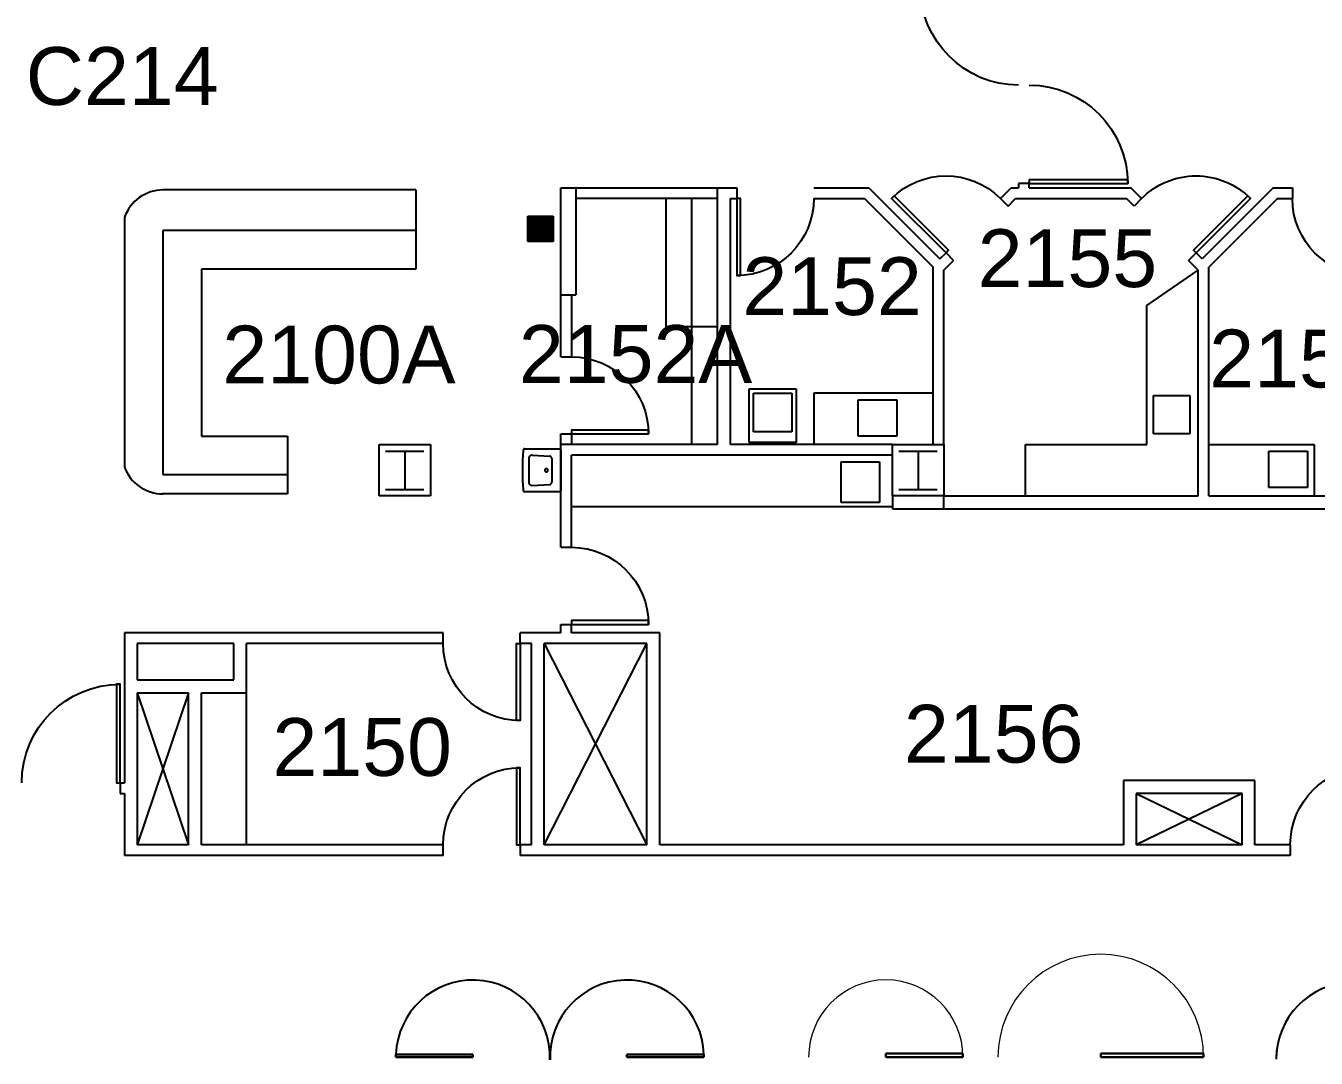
# Model space of a CAD drawing. Header units: inches. Extents: x -281 to 5521, y -151 to 3105.
# Drawn here: x 3971 to 4575, y 2148 to 2631 of the extents above; entities that cross this region are included whole.
import ezdxf

# ---------------------------------------------------------------- set-up
doc = ezdxf.new("R2010")
doc.units = ezdxf.units.IN
doc.header["$LTSCALE"] = 48
doc.header["$MEASUREMENT"] = 0
doc.layers.get('0').update_dxf_attribs({"linetype": 'CONTINUOUS'})
for name, color, linetype in [('A-ANNO-RNUM', 4, 'CONTINUOUS'), ('A-DOOR', 2, 'CONTINUOUS'), ('A-FLOR-CASE', 3, 'CONTINUOUS'), ('A-FLOR-PFIX', 2, 'CONTINUOUS'), ('A-SHAFT', 1, 'CONTINUOUS'), ('A-WALL-FULL', 6, 'CONTINUOUS'), ('S-COLS', 5, 'CONTINUOUS'), ('X-MEDGAS', 5, 'CONTINUOUS')]:
    doc.layers.add(name, color=color, linetype=linetype)
doc.styles.add('ARIAL', font='arial.ttf')

# ---------------------------------------------------------------- blocks, each defined once
blk = doc.blocks.new('FIREPULL')
at = {"layer": 'X-MEDGAS'}
for p, q in [((-5.91, 0), (-5.91, 11.81)), ((-5.91, 11.81), (5.91, 11.81)), ((-5.9, 0), (-5.9, 11.81)), ((-5.87, 0), (-5.87, 11.81)), ((-5.84, 0), (-5.84, 11.81)), ((-5.81, 0), (-5.81, 11.81)), ((-5.78, 0), (-5.78, 11.81)), ((-5.75, 0), (-5.75, 11.81)), ((-5.72, 0), (-5.72, 11.81)), ((-5.69, 0), (-5.69, 11.81)), ((-5.65, 0), (-5.65, 11.81)), ((-5.62, 0), (-5.62, 11.81)), ((-5.59, 0), (-5.59, 11.81)), ((-5.56, 0), (-5.56, 11.81)), ((-5.53, 0), (-5.53, 11.81)), ((-5.5, 0), (-5.5, 11.81)), ((-5.47, 0), (-5.47, 11.81)), ((-5.44, 0), (-5.44, 11.81)), ((-5.4, 0), (-5.4, 11.81)), ((-5.37, 0), (-5.37, 11.81)), ((-5.34, 0), (-5.34, 11.81)), ((-5.31, 0), (-5.31, 11.81)), ((-5.28, 0), (-5.28, 11.81)), ((-5.25, 0), (-5.25, 11.81)), ((-5.22, 0), (-5.22, 11.81)), ((-5.19, 0), (-5.19, 11.81)), ((-5.15, 0), (-5.15, 11.81)), ((-5.12, 0), (-5.12, 11.81)), ((-5.09, 0), (-5.09, 11.81)), ((-5.06, 0), (-5.06, 11.81)), ((-5.03, 0), (-5.03, 11.81)), ((-5, 0), (-5, 11.81)), ((-4.97, 0), (-4.97, 11.81)), ((-4.94, 0), (-4.94, 11.81)), ((-4.9, 0), (-4.9, 11.81)), ((-4.87, 0), (-4.87, 11.81)), ((-4.84, 0), (-4.84, 11.81)), ((-4.81, 0), (-4.81, 11.81)), ((-4.78, 0), (-4.78, 11.81)), ((-4.75, 0), (-4.75, 11.81)), ((-4.72, 0), (-4.72, 11.81)), ((-4.69, 0), (-4.69, 11.81)), ((-4.65, 0), (-4.65, 11.81)), ((-4.62, 0), (-4.62, 11.81)), ((-4.59, 0), (-4.59, 11.81)), ((-4.56, 0), (-4.56, 11.81)), ((-4.53, 0), (-4.53, 11.81)), ((-4.5, 0), (-4.5, 11.81)), ((-4.47, 0), (-4.47, 11.81)), ((-4.44, 0), (-4.44, 11.81)), ((-4.4, 0), (-4.4, 11.81)), ((-4.37, 0), (-4.37, 11.81)), ((-4.34, 0), (-4.34, 11.81)), ((-4.31, 0), (-4.31, 11.81)), ((-4.28, 0), (-4.28, 11.81)), ((-4.25, 0), (-4.25, 11.81)), ((-4.22, 0), (-4.22, 11.81)), ((-4.19, 0), (-4.19, 11.81)), ((-4.15, 0), (-4.15, 11.81)), ((-4.12, 0), (-4.12, 11.81)), ((-4.09, 0), (-4.09, 11.81)), ((-4.06, 0), (-4.06, 11.81)), ((-4.03, 0), (-4.03, 11.81)), ((-4, 0), (-4, 11.81)), ((-3.97, 0), (-3.97, 11.81)), ((-3.94, 0), (-3.94, 11.81)), ((-3.9, 0), (-3.9, 11.81)), ((-3.87, 0), (-3.87, 11.81)), ((-3.84, 0), (-3.84, 11.81)), ((-3.81, 0), (-3.81, 11.81)), ((-3.78, 0), (-3.78, 11.81)), ((-3.75, 0), (-3.75, 11.81)), ((-3.72, 0), (-3.72, 11.81)), ((-3.69, 0), (-3.69, 11.81)), ((-3.65, 0), (-3.65, 11.81)), ((-3.62, 0), (-3.62, 11.81)), ((-3.59, 0), (-3.59, 11.81)), ((-3.56, 0), (-3.56, 11.81)), ((-3.53, 0), (-3.53, 11.81)), ((-3.5, 0), (-3.5, 11.81)), ((-3.47, 0), (-3.47, 11.81)), ((-3.44, 0), (-3.44, 11.81)), ((-3.4, 0), (-3.4, 11.81)), ((-3.37, 0), (-3.37, 11.81)), ((-3.34, 0), (-3.34, 11.81)), ((-3.31, 0), (-3.31, 11.81)), ((-3.28, 0), (-3.28, 11.81)), ((-3.25, 0), (-3.25, 11.81)), ((-3.22, 0), (-3.22, 11.81)), ((-3.19, 0), (-3.19, 11.81)), ((-3.15, 0), (-3.15, 11.81)), ((-3.12, 0), (-3.12, 11.81)), ((-3.09, 0), (-3.09, 11.81)), ((-3.06, 0), (-3.06, 11.81)), ((-3.03, 0), (-3.03, 11.81)), ((-3, 0), (-3, 11.81)), ((-2.97, 0), (-2.97, 11.81)), ((-2.94, 0), (-2.94, 11.81)), ((-2.9, 0), (-2.9, 11.81)), ((-2.87, 0), (-2.87, 11.81)), ((-2.84, 0), (-2.84, 11.81)), ((-2.81, 0), (-2.81, 11.81)), ((-2.78, 0), (-2.78, 11.81)), ((-2.75, 0), (-2.75, 11.81)), ((-2.72, 0), (-2.72, 11.81)), ((-2.69, 0), (-2.69, 11.81)), ((-2.65, 0), (-2.65, 11.81)), ((-2.62, 0), (-2.62, 11.81)), ((-2.59, 0), (-2.59, 11.81)), ((-2.56, 0), (-2.56, 11.81)), ((-2.53, 0), (-2.53, 11.81)), ((-2.5, 0), (-2.5, 11.81)), ((-2.47, 0), (-2.47, 11.81)), ((-2.44, 0), (-2.44, 11.81)), ((-2.4, 0), (-2.4, 11.81)), ((-2.37, 0), (-2.37, 11.81)), ((-2.34, 0), (-2.34, 11.81)), ((-2.31, 0), (-2.31, 11.81)), ((-2.28, 0), (-2.28, 11.81)), ((-2.25, 0), (-2.25, 11.81)), ((-2.22, 0), (-2.22, 11.81)), ((-2.19, 0), (-2.19, 11.81)), ((-2.15, 0), (-2.15, 11.81)), ((-2.12, 0), (-2.12, 11.81)), ((-2.09, 0), (-2.09, 11.81)), ((-2.06, 0), (-2.06, 11.81)), ((-2.03, 0), (-2.03, 11.81)), ((-2, 0), (-2, 11.81)), ((-1.97, 0), (-1.97, 11.81)), ((-1.94, 0), (-1.94, 11.81)), ((-1.9, 0), (-1.9, 11.81)), ((-1.87, 0), (-1.87, 11.81)), ((-1.84, 0), (-1.84, 11.81)), ((-1.81, 0), (-1.81, 11.81)), ((-1.78, 0), (-1.78, 11.81)), ((-1.75, 0), (-1.75, 11.81)), ((-1.72, 0), (-1.72, 11.81)), ((-1.69, 0), (-1.69, 11.81)), ((-1.65, 0), (-1.65, 11.81)), ((-1.62, 0), (-1.62, 11.81)), ((-1.59, 0), (-1.59, 11.81)), ((-1.56, 0), (-1.56, 11.81)), ((-1.53, 0), (-1.53, 11.81)), ((-1.5, 0), (-1.5, 11.81)), ((-1.47, 0), (-1.47, 11.81)), ((-1.44, 0), (-1.44, 11.81)), ((-1.4, 0), (-1.4, 11.81)), ((-1.37, 0), (-1.37, 11.81)), ((-1.34, 0), (-1.34, 11.81)), ((-1.31, 0), (-1.31, 11.81)), ((-1.28, 0), (-1.28, 11.81)), ((-1.25, 0), (-1.25, 11.81)), ((-1.22, 0), (-1.22, 11.81)), ((-1.19, 0), (-1.19, 11.81)), ((-1.15, 0), (-1.15, 11.81)), ((-1.12, 0), (-1.12, 11.81)), ((-1.09, 0), (-1.09, 11.81)), ((-1.06, 0), (-1.06, 11.81)), ((-1.03, 0), (-1.03, 11.81)), ((-1, 0), (-1, 11.81)), ((-0.97, 0), (-0.97, 11.81)), ((-0.94, 0), (-0.94, 11.81)), ((-0.9, 0), (-0.9, 11.81)), ((-0.87, 0), (-0.87, 11.81)), ((-0.84, 0), (-0.84, 11.81)), ((-0.81, 0), (-0.81, 11.81)), ((-0.78, 0), (-0.78, 11.81)), ((-0.75, 0), (-0.75, 11.81)), ((-0.72, 0), (-0.72, 11.81)), ((-0.69, 0), (-0.69, 11.81)), ((-0.65, 0), (-0.65, 11.81)), ((-0.62, 0), (-0.62, 11.81)), ((-0.59, 0), (-0.59, 11.81)), ((-0.56, 0), (-0.56, 11.81)), ((-0.53, 0), (-0.53, 11.81)), ((-0.5, 0), (-0.5, 11.81)), ((-0.47, 0), (-0.47, 11.81)), ((-0.44, 0), (-0.44, 11.81)), ((-0.4, 0), (-0.4, 11.81)), ((-0.37, 0), (-0.37, 11.81)), ((-0.34, 0), (-0.34, 11.81)), ((-0.31, 0), (-0.31, 11.81)), ((-0.28, 0), (-0.28, 11.81)), ((-0.25, 0), (-0.25, 11.81)), ((-0.22, 0), (-0.22, 11.81)), ((-0.19, 0), (-0.19, 11.81)), ((-0.15, 0), (-0.15, 11.81)), ((-0.12, 0), (-0.12, 11.81)), ((-0.09, 0), (-0.09, 11.81)), ((-0.06, 0), (-0.06, 11.81)), ((-0.03, 0), (-0.03, 11.81)), ((0, 0), (0, 11.81)), ((0.03, 0), (0.03, 11.81)), ((0.06, 0), (0.06, 11.81)), ((0.1, 0), (0.1, 11.81)), ((0.13, 0), (0.13, 11.81)), ((0.16, 0), (0.16, 11.81)), ((0.19, 0), (0.19, 11.81)), ((0.22, 0), (0.22, 11.81)), ((0.25, 0), (0.25, 11.81)), ((0.28, 0), (0.28, 11.81)), ((0.31, 0), (0.31, 11.81)), ((0.35, 0), (0.35, 11.81)), ((0.38, 0), (0.38, 11.81)), ((0.41, 0), (0.41, 11.81)), ((0.44, 0), (0.44, 11.81)), ((0.47, 0), (0.47, 11.81)), ((0.5, 0), (0.5, 11.81)), ((0.53, 0), (0.53, 11.81)), ((0.56, 0), (0.56, 11.81)), ((0.6, 0), (0.6, 11.81)), ((0.63, 0), (0.63, 11.81)), ((0.66, 0), (0.66, 11.81)), ((0.69, 0), (0.69, 11.81)), ((0.72, 0), (0.72, 11.81)), ((0.75, 0), (0.75, 11.81)), ((0.78, 0), (0.78, 11.81)), ((0.81, 0), (0.81, 11.81)), ((0.85, 0), (0.85, 11.81)), ((0.88, 0), (0.88, 11.81)), ((0.91, 0), (0.91, 11.81)), ((0.94, 0), (0.94, 11.81)), ((0.97, 0), (0.97, 11.81)), ((1, 0), (1, 11.81)), ((1.03, 0), (1.03, 11.81)), ((1.06, 0), (1.06, 11.81)), ((1.1, 0), (1.1, 11.81)), ((1.13, 0), (1.13, 11.81)), ((1.16, 0), (1.16, 11.81)), ((1.19, 0), (1.19, 11.81)), ((1.22, 0), (1.22, 11.81)), ((1.25, 0), (1.25, 11.81)), ((1.28, 0), (1.28, 11.81)), ((1.31, 0), (1.31, 11.81)), ((1.35, 0), (1.35, 11.81)), ((1.38, 0), (1.38, 11.81)), ((1.41, 0), (1.41, 11.81)), ((1.44, 0), (1.44, 11.81)), ((1.47, 0), (1.47, 11.81)), ((1.5, 0), (1.5, 11.81)), ((1.53, 0), (1.53, 11.81)), ((1.56, 0), (1.56, 11.81)), ((1.6, 0), (1.6, 11.81)), ((1.63, 0), (1.63, 11.81)), ((1.66, 0), (1.66, 11.81)), ((1.69, 0), (1.69, 11.81)), ((1.72, 0), (1.72, 11.81)), ((1.75, 0), (1.75, 11.81)), ((1.78, 0), (1.78, 11.81)), ((1.81, 0), (1.81, 11.81)), ((1.85, 0), (1.85, 11.81)), ((1.88, 0), (1.88, 11.81)), ((1.91, 0), (1.91, 11.81)), ((1.94, 0), (1.94, 11.81)), ((1.97, 0), (1.97, 11.81)), ((2, 0), (2, 11.81)), ((2.03, 0), (2.03, 11.81)), ((2.06, 0), (2.06, 11.81)), ((2.1, 0), (2.1, 11.81)), ((2.13, 0), (2.13, 11.81)), ((2.16, 0), (2.16, 11.81)), ((2.19, 0), (2.19, 11.81)), ((2.22, 0), (2.22, 11.81)), ((2.25, 0), (2.25, 11.81)), ((2.28, 0), (2.28, 11.81)), ((2.31, 0), (2.31, 11.81)), ((2.35, 0), (2.35, 11.81)), ((2.38, 0), (2.38, 11.81)), ((2.41, 0), (2.41, 11.81)), ((2.44, 0), (2.44, 11.81)), ((2.47, 0), (2.47, 11.81)), ((2.5, 0), (2.5, 11.81)), ((2.53, 0), (2.53, 11.81)), ((2.56, 0), (2.56, 11.81)), ((2.6, 0), (2.6, 11.81)), ((2.63, 0), (2.63, 11.81)), ((2.66, 0), (2.66, 11.81)), ((2.69, 0), (2.69, 11.81)), ((2.72, 0), (2.72, 11.81)), ((2.75, 0), (2.75, 11.81)), ((2.78, 0), (2.78, 11.81)), ((2.81, 0), (2.81, 11.81)), ((2.85, 0), (2.85, 11.81)), ((2.88, 0), (2.88, 11.81)), ((2.91, 0), (2.91, 11.81)), ((2.94, 0), (2.94, 11.81)), ((2.97, 0), (2.97, 11.81)), ((3, 0), (3, 11.81)), ((3.03, 0), (3.03, 11.81)), ((3.06, 0), (3.06, 11.81)), ((3.1, 0), (3.1, 11.81)), ((3.13, 0), (3.13, 11.81)), ((3.16, 0), (3.16, 11.81)), ((3.19, 0), (3.19, 11.81)), ((3.22, 0), (3.22, 11.81)), ((3.25, 0), (3.25, 11.81)), ((3.28, 0), (3.28, 11.81)), ((3.31, 0), (3.31, 11.81)), ((3.35, 0), (3.35, 11.81)), ((3.38, 0), (3.38, 11.81)), ((3.41, 0), (3.41, 11.81)), ((3.44, 0), (3.44, 11.81)), ((3.47, 0), (3.47, 11.81)), ((3.5, 0), (3.5, 11.81)), ((3.53, 0), (3.53, 11.81)), ((3.56, 0), (3.56, 11.81)), ((3.6, 0), (3.6, 11.81)), ((3.63, 0), (3.63, 11.81)), ((3.66, 0), (3.66, 11.81)), ((3.69, 0), (3.69, 11.81)), ((3.72, 0), (3.72, 11.81)), ((3.75, 0), (3.75, 11.81)), ((3.78, 0), (3.78, 11.81)), ((3.81, 0), (3.81, 11.81)), ((3.85, 0), (3.85, 11.81)), ((3.88, 0), (3.88, 11.81)), ((3.91, 0), (3.91, 11.81)), ((3.94, 0), (3.94, 11.81)), ((3.97, 0), (3.97, 11.81)), ((4, 0), (4, 11.81)), ((4.03, 0), (4.03, 11.81)), ((4.06, 0), (4.06, 11.81)), ((4.1, 0), (4.1, 11.81)), ((4.13, 0), (4.13, 11.81)), ((4.16, 0), (4.16, 11.81)), ((4.19, 0), (4.19, 11.81)), ((4.22, 0), (4.22, 11.81)), ((4.25, 0), (4.25, 11.81)), ((4.28, 0), (4.28, 11.81)), ((4.31, 0), (4.31, 11.81)), ((4.35, 0), (4.35, 11.81)), ((4.38, 0), (4.38, 11.81)), ((4.41, 0), (4.41, 11.81)), ((4.44, 0), (4.44, 11.81)), ((4.47, 0), (4.47, 11.81)), ((4.5, 0), (4.5, 11.81)), ((4.53, 0), (4.53, 11.81)), ((4.56, 0), (4.56, 11.81)), ((4.6, 0), (4.6, 11.81)), ((4.63, 0), (4.63, 11.81)), ((4.66, 0), (4.66, 11.81)), ((4.69, 0), (4.69, 11.81)), ((4.72, 0), (4.72, 11.81)), ((4.75, 0), (4.75, 11.81)), ((4.78, 0), (4.78, 11.81)), ((4.81, 0), (4.81, 11.81)), ((4.85, 0), (4.85, 11.81)), ((4.88, 0), (4.88, 11.81)), ((4.91, 0), (4.91, 11.81)), ((4.94, 0), (4.94, 11.81)), ((4.97, 0), (4.97, 11.81)), ((5, 0), (5, 11.81)), ((5.03, 0), (5.03, 11.81)), ((5.06, 0), (5.06, 11.81)), ((5.1, 0), (5.1, 11.81)), ((5.13, 0), (5.13, 11.81)), ((5.16, 0), (5.16, 11.81)), ((5.19, 0), (5.19, 11.81)), ((5.22, 0), (5.22, 11.81)), ((5.25, 0), (5.25, 11.81)), ((5.28, 0), (5.28, 11.81)), ((5.31, 0), (5.31, 11.81)), ((5.35, 0), (5.35, 11.81)), ((5.38, 0), (5.38, 11.81)), ((5.41, 0), (5.41, 11.81)), ((5.44, 0), (5.44, 11.81)), ((5.47, 0), (5.47, 11.81)), ((5.5, 0), (5.5, 11.81)), ((5.53, 0), (5.53, 11.81)), ((5.56, 0), (5.56, 11.81)), ((5.6, 0), (5.6, 11.81)), ((5.63, 0), (5.63, 11.81)), ((5.66, 0), (5.66, 11.81)), ((5.69, 0), (5.69, 11.81)), ((5.72, 0), (5.72, 11.81)), ((5.75, 0), (5.75, 11.81)), ((5.78, 0), (5.78, 11.81)), ((5.81, 0), (5.81, 11.81)), ((5.85, 0), (5.85, 11.81)), ((5.88, 0), (5.88, 11.81)), ((5.91, 11.81), (5.91, 0)), ((5.91, 0), (-5.91, 0))]:
    blk.add_line(p, q, dxfattribs=at)
blk = doc.blocks.new('*U151')
for p, q in [((0, 0), (0, 0)), ((-46, 0), (-46, 0))]:
    blk.add_line(p, q)
blk.add_lwpolyline([(0, 0), (0, -46), (-1.75, -46), (-1.75, 0)], close=True)
blk.add_arc((0, 0), 46, 180, 270)
blk = doc.blocks.new('*U154')
for p, q in [((0, 0), (0, 0)), ((-36, 0), (-36, 0))]:
    blk.add_line(p, q)
blk.add_lwpolyline([(0, 0), (0, -36), (-1.75, -36), (-1.75, 0)], close=True)
blk.add_arc((0, 0), 36, 180, 270)
blk = doc.blocks.new('*U197')
for p, q in [((0, 0), (0, 0)), ((-36, 0), (-36, 0))]:
    blk.add_line(p, q)
blk.add_lwpolyline([(0, 0), (0, 36), (-1.75, 36), (-1.75, 0)], close=True)
blk.add_arc((0, 0), 36, 90, 180)
blk = doc.blocks.new('*U198')
for p, q in [((0, 0), (0, 0)), ((36, 0), (36, 0))]:
    blk.add_line(p, q)
blk.add_lwpolyline([(0, 0), (0, 36), (1.75, 36), (1.75, 0)], close=True)
blk.add_arc((0, 0), 36, 0, 90)
blk = doc.blocks.new('*U199')
for p, q in [((0, 0), (0, 0)), ((36, 0), (36, 0))]:
    blk.add_line(p, q)
blk.add_lwpolyline([(0, 0), (0, -36), (1.75, -36), (1.75, 0)], close=True)
blk.add_arc((0, 0), 36, 270, 0)
blk = doc.blocks.new('*U200')
for p, q in [((0, 0), (0, 0)), ((36, 0), (36, 0))]:
    blk.add_line(p, q)
blk.add_lwpolyline([(0, 0), (0, 36), (1.75, 36), (1.75, 0)], close=True)
blk.add_arc((0, 0), 36, 0, 90)
blk = doc.blocks.new('*U203')
for p, q in [((0, 0), (0, 0)), ((-36, 0), (-36, 0))]:
    blk.add_line(p, q)
blk.add_lwpolyline([(0, 0), (0, 36), (-1.75, 36), (-1.75, 0)], close=True)
blk.add_arc((0, 0), 36, 90, 180)
blk = doc.blocks.new('*U205')
for p, q in [((0, 0), (0, 0)), ((-36, 0), (-36, 0))]:
    blk.add_line(p, q)
blk.add_lwpolyline([(0, 0), (0, -36), (-1.75, -36), (-1.75, 0)], close=True)
blk.add_arc((0, 0), 36, 180, 270)
blk = doc.blocks.new('std wall sink')
for p, q in [((3933.3, 2710.82), (3949.85, 2710.82)), ((3950.35, 2710.32), (3950.35, 2691.32)), ((3935.35, 2706.36), (3935.35, 2695.28)), ((3936.93, 2707.86), (3945.15, 2707.4)), ((3946.1, 2706.4), (3946.1, 2695.24)), ((3949.85, 2690.82), (3933.3, 2690.82)), ((3936.93, 2693.78), (3945.15, 2694.24))]:
    blk.add_line(p, q)
for points in [[(3932.8, 2710.37, 0.007949), (3932.47, 2706.22, 0.014949), (3932.4, 2704.01, 0.000949), (3932.39, 2700.82, 0.000949), (3932.4, 2697.63, 0.014949), (3932.47, 2695.42, 0.007949), (3932.8, 2691.27)], [(3933.3, 2710.82, 0.061553), (3933.16, 2710.8, 0.084107), (3933.07, 2710.76, 0.039062), (3932.97, 2710.68, 0.039062), (3932.89, 2710.6, 0.084107), (3932.83, 2710.5, 0.061553), (3932.8, 2710.37)], [(3950.35, 2710.32, 0.065543), (3950.33, 2710.47, 0.087946), (3950.28, 2710.57, 0.043207), (3950.2, 2710.67, 0.043207), (3950.1, 2710.75, 0.087946), (3950, 2710.8, 0.065543), (3949.85, 2710.82)], [(3936.93, 2707.86, 0.050866), (3936.57, 2707.84, 0.073218), (3936.33, 2707.77, 0.028563), (3935.99, 2707.58, 0.050866), (3935.82, 2707.45, 0.050866), (3935.67, 2707.28, 0.028563), (3935.47, 2706.95, 0.073218), (3935.38, 2706.72, 0.050866), (3935.35, 2706.36)], [(3946.1, 2706.4, 0.063221), (3946.06, 2706.69, 0.085725), (3945.97, 2706.88, 0.040781), (3945.82, 2707.08, 0.040781), (3945.63, 2707.25, 0.085725), (3945.44, 2707.35, 0.063221), (3945.15, 2707.4)], [(3932.8, 2691.27, 0.061553), (3932.83, 2691.13, 0.084107), (3932.89, 2691.04, 0.039062), (3932.97, 2690.95, 0.039062), (3933.07, 2690.88, 0.084107), (3933.16, 2690.84, 0.061553), (3933.3, 2690.82)], [(3935.35, 2695.28, 0.050866), (3935.38, 2694.92, 0.073218), (3935.47, 2694.69, 0.028563), (3935.67, 2694.36, 0.050866), (3935.82, 2694.19, 0.050866), (3935.99, 2694.06, 0.028563), (3936.33, 2693.87, 0.073218), (3936.57, 2693.8, 0.050866), (3936.93, 2693.78)], [(3945.15, 2694.24, 0.063221), (3945.44, 2694.29, 0.085725), (3945.63, 2694.39, 0.040781), (3945.82, 2694.56, 0.040781), (3945.97, 2694.75, 0.085725), (3946.06, 2694.95, 0.063221), (3946.1, 2695.24)], [(3949.85, 2690.82, 0.065543), (3950, 2690.84, 0.087946), (3950.1, 2690.89, 0.043207), (3950.2, 2690.97, 0.043207), (3950.28, 2691.07, 0.087946), (3950.33, 2691.17, 0.065543), (3950.35, 2691.32)]]:
    blk.add_lwpolyline(points, format="xyb")
blk.add_lwpolyline([(3943.47, 2700.08, 0.043661), (3943.6, 2700.07, 0.043661), (3943.73, 2700.08, 0.043661), (3943.85, 2700.11, 0.043661), (3943.97, 2700.17, 0.043661), (3944.08, 2700.24, 0.043661), (3944.17, 2700.34, 0.043661), (3944.25, 2700.44, 0.043661), (3944.3, 2700.56, 0.043661), (3944.34, 2700.69, 0.043661), (3944.35, 2700.82, 0.043661), (3944.34, 2700.95, 0.043661), (3944.3, 2701.08, 0.043661), (3944.25, 2701.19, 0.043661), (3944.17, 2701.3, 0.043661), (3944.08, 2701.39, 0.043661), (3943.97, 2701.47, 0.043661), (3943.85, 2701.52, 0.043661), (3943.73, 2701.56, 0.043661), (3943.6, 2701.57, 0.043661), (3943.47, 2701.56, 0.043661), (3943.34, 2701.52, 0.043661), (3943.22, 2701.47, 0.043661), (3943.12, 2701.39, 0.043661), (3943.02, 2701.3, 0.043661), (3942.95, 2701.19, 0.043661), (3942.89, 2701.08, 0.043661), (3942.86, 2700.95, 0.043661), (3942.85, 2700.82, 0.043661), (3942.86, 2700.69, 0.043661), (3942.89, 2700.56, 0.043661), (3942.95, 2700.44, 0.043661), (3943.02, 2700.34, 0.043661), (3943.12, 2700.24, 0.043661), (3943.22, 2700.17, 0.043661), (3943.34, 2700.11, 0.043661)], format="xyb", close=True)
blk = doc.blocks.new('RA Door-Sngl Flsh - 3_-0_ x 7_-0_ 90 MIN_-1559721-FIRE LIFE SAFETY PLAN- 2ND FLOOR')
at = {"layer": 'A-DOOR'}
for p, q in [((18, 5.25), (18, 3.25)), ((54, 5.25), (18, 5.25)), ((18, 3.25), (54, 3.25)), ((54, 3.25), (54, 5.25))]:
    blk.add_line(p, q, dxfattribs=at)
for start in [3.17983, 170.81863]:
    blk.add_arc((18, 3.25), 36.06, start, 180, dxfattribs=at)
blk = doc.blocks.new('Double-Flush 180swing - 72_ x 78_-863462-SECOND FLOOR INFUSION PLAN')
at = {"layer": 'A-DOOR', "lineweight": 30}
for p, q in [((-72, 4.88), (-72, 3.63)), ((-72, 4.88), (-36, 4.88)), ((-36, 3.63), (-72, 3.63)), ((-36, 4.88), (-36, 3.63)), ((36, 4.88), (36, 3.63)), ((72, 4.88), (36, 4.88)), ((72, 3.63), (36, 3.63)), ((72, 4.88), (72, 3.63))]:
    blk.add_line(p, q, dxfattribs=at)
at = {"layer": 'A-DOOR'}
for centre, start, end in [((-36.02, 3.65), 358.05254, 178.05254), ((36.02, 3.65), 1.94746, 181.94746)]:
    blk.add_arc(centre, 36, start, end, dxfattribs=at)
blk = doc.blocks.new('Single-Flush 180swing - 48_ x 84_ 180 SWING-1380680-SECOND FLOOR INFUSION PLAN')
at = {"layer": 'A-DOOR', "lineweight": 30}
for p, q in [((24, 5.375), (72, 5.375)), ((24, 3.625), (24, 5.375)), ((24, 3.625), (72, 3.625)), ((72, 3.625), (72, 5.375))]:
    blk.add_line(p, q, dxfattribs=at)
at = {"layer": 'A-DOOR', "lineweight": 9}
blk.add_arc((24, 3.625), 48.067, 360, 180, dxfattribs=at)
blk = doc.blocks.new('Single-Flush 180swing - 36_ x 84_ 180 SWING-1380678-SECOND FLOOR INFUSION PLAN')
at = {"layer": 'A-DOOR', "lineweight": 30}
for p, q in [((18, 5.375), (54, 5.375)), ((18, 3.625), (18, 5.375)), ((18, 3.625), (54, 3.625)), ((54, 3.625), (54, 5.375))]:
    blk.add_line(p, q, dxfattribs=at)
at = {"layer": 'A-DOOR', "lineweight": 9}
blk.add_arc((18, 3.625), 36.067, 360, 180, dxfattribs=at)

msp = doc.modelspace()

# ---------------------------------------------------------------- linework, layer by layer
at = {"layer": 'A-FLOR-CASE'}
for p, q in [((4153.67, 2554), (4035.43, 2554)), ((4153.67, 2554), (4153.67, 2517)), ((4270.74, 2490), (4270.74, 2550)), ((4282.74, 2435), (4282.74, 2550)), ((4017.5, 2541.08), (4017.5, 2424.54)), ((4153.67, 2535), (4035.5, 2535)), ((4035.5, 2535), (4035.5, 2421)), ((4153.67, 2517), (4053.5, 2517)), ((4053.5, 2517), (4053.5, 2439)), ((4495.5, 2500), (4519.5, 2516.46)), ((4495.5, 2435), (4495.5, 2500)), ((4294.74, 2490), (4270.74, 2490)), ((4395.5, 2459), (4339.74, 2459)), ((4339.74, 2459), (4339.74, 2435)), ((4053.5, 2439), (4093.67, 2439)), ((4093.67, 2439), (4093.67, 2412)), ((4438.74, 2435), (4495.5, 2435)), ((4438.74, 2411), (4438.74, 2435)), ((4524.5, 2435), (4573.74, 2435)), ((4573.74, 2435), (4573.74, 2411)), ((4035.5, 2421), (4093.67, 2421)), ((4093.67, 2412), (4035.3, 2412)), ((4376.5, 2406), (4226.5, 2406)), ((4074.5, 2248), (4074.5, 2319))]:
    msp.add_line(p, q, dxfattribs=at)
for centre, start, end in [((4035.5, 2535), 89.80382, 161.32729), ((4035.37, 2431), 199.8618, 270.19618)]:
    msp.add_arc(centre, 19, start, end, dxfattribs=at)
at = {"layer": 'A-FLOR-PFIX'}
for p, q in [((4309.5, 2436), (4309.5, 2461)), ((4309.5, 2461), (4331.5, 2461)), ((4311.5, 2441), (4311.5, 2459)), ((4311.5, 2459), (4329.5, 2459)), ((4329.5, 2459), (4329.5, 2441)), ((4331.5, 2461), (4331.5, 2436)), ((4360.5, 2439), (4360.5, 2456)), ((4360.5, 2456), (4378.5, 2456)), ((4378.5, 2456), (4378.5, 2439)), ((4498.5, 2458), (4515.5, 2458)), ((4498.5, 2440), (4498.5, 2458)), ((4515.5, 2458), (4515.5, 2440)), ((4329.5, 2441), (4311.5, 2441)), ((4378.5, 2439), (4360.5, 2439)), ((4515.5, 2440), (4498.5, 2440)), ((4331.5, 2436), (4309.5, 2436)), ((4552.5, 2415), (4552.5, 2432)), ((4552.5, 2432), (4570.5, 2432)), ((4570.5, 2432), (4570.5, 2415)), ((4352.5, 2408), (4352.5, 2427)), ((4352.5, 2427), (4370.5, 2427)), ((4370.5, 2427), (4370.5, 2408)), ((4570.5, 2415), (4552.5, 2415)), ((4370.5, 2408), (4352.5, 2408))]:
    msp.add_line(p, q, dxfattribs=at)
at = {"layer": 'A-SHAFT'}
for p, q in [((4213.74, 2248), (4261.74, 2342)), ((4213.74, 2342), (4261.74, 2248)), ((4047.5, 2319), (4023.5, 2248)), ((4023.5, 2319), (4047.5, 2248)), ((4540, 2272), (4490.5, 2248)), ((4490.5, 2272), (4540, 2248))]:
    msp.add_line(p, q, dxfattribs=at)
at = {"layer": 'A-WALL-FULL'}
for p, q in [((4221.5, 2555), (4303.74, 2555)), ((4221.5, 2476), (4221.5, 2555)), ((4228.5, 2555), (4228.5, 2505)), ((4294.74, 2435), (4294.74, 2555)), ((4303.74, 2555), (4303.74, 2550)), ((4339.74, 2555), (4365.5, 2555)), ((4365.5, 2555), (4398.73, 2521.77)), ((4427.02, 2550.05), (4431.97, 2555)), ((4431.97, 2555), (4435.5, 2555)), ((4435.5, 2557), (4435.5, 2555)), ((4440.5, 2557), (4435.5, 2557)), ((4440.5, 2555), (4440.5, 2557)), ((4440.5, 2555), (4488.03, 2555)), ((4492.98, 2550.05), (4488.03, 2555)), ((4554.5, 2555), (4521.27, 2521.77)), ((4554.5, 2555), (4563.5, 2555)), ((4563.5, 2555), (4563.5, 2550)), ((4294.74, 2550), (4228.5, 2550)), ((4300.74, 2435), (4300.74, 2550)), ((4300.74, 2550), (4303.74, 2550)), ((4339.74, 2550), (4363.43, 2550)), ((4363.43, 2550), (4395.5, 2517.93)), ((4427.02, 2550.05), (4430.55, 2546.51)), ((4430.55, 2546.51), (4434.04, 2550)), ((4434.04, 2550), (4485.96, 2550)), ((4489.45, 2546.51), (4485.96, 2550)), ((4492.98, 2550.05), (4489.45, 2546.51)), ((4556.57, 2550), (4524.5, 2517.93)), ((4556.57, 2550), (4563.5, 2550)), ((4398.73, 2521.77), (4401.56, 2524.59)), ((4401.56, 2524.59), (4405.1, 2521.06)), ((4518.44, 2524.59), (4514.9, 2521.06)), ((4521.27, 2521.77), (4518.44, 2524.59)), ((4395.5, 2435), (4395.5, 2517.93)), ((4400.5, 2516.46), (4405.1, 2521.06)), ((4400.5, 2435), (4400.5, 2516.46)), ((4519.5, 2516.46), (4514.9, 2521.06)), ((4519.5, 2411), (4519.5, 2516.46)), ((4524.5, 2411), (4524.5, 2517.93)), ((4221.5, 2505), (4228.5, 2505)), ((4226.5, 2505), (4226.5, 2476)), ((4221.5, 2476), (4226.5, 2476)), ((4221.5, 2387), (4221.5, 2440)), ((4221.5, 2440), (4226.5, 2440)), ((4226.5, 2440), (4226.5, 2435)), ((4294.74, 2435), (4221.5, 2435)), ((4376.5, 2435), (4300.74, 2435)), ((4376.5, 2430), (4226.5, 2430)), ((4226.5, 2387), (4226.5, 2430)), ((4376.5, 2411), (4376.5, 2405)), ((4400.5, 2411), (4519.5, 2411)), ((4400.5, 2405), (4400.5, 2411)), ((4524.5, 2411), (4603.5, 2411)), ((4376.5, 2405), (4603.5, 2405)), ((4221.5, 2387), (4226.5, 2387)), ((4166.5, 2347), (4017.5, 2347)), ((4017.5, 2347), (4017.5, 2277)), ((4166.5, 2342), (4166.5, 2347)), ((4221.5, 2347), (4202.5, 2347)), ((4202.5, 2342), (4202.5, 2347)), ((4221.5, 2351), (4226.5, 2351)), ((4221.5, 2347), (4221.5, 2351)), ((4226.5, 2347), (4226.5, 2351)), ((4267.74, 2347), (4226.5, 2347)), ((4267.74, 2248), (4267.74, 2347)), ((4068.59, 2342), (4023.5, 2342)), ((4023.5, 2342), (4023.5, 2325)), ((4068.59, 2325), (4068.59, 2342)), ((4166.5, 2342), (4074.59, 2342)), ((4074.59, 2319), (4074.59, 2342)), ((4207.74, 2342), (4202.5, 2342)), ((4207.74, 2248), (4207.74, 2342)), ((4213.74, 2248), (4213.74, 2342)), ((4261.74, 2342), (4213.74, 2342)), ((4261.74, 2248), (4261.74, 2342)), ((4023.5, 2325), (4068.59, 2325)), ((4023.5, 2319), (4023.5, 2248)), ((4023.5, 2319), (4047.5, 2319)), ((4047.5, 2248), (4047.5, 2319)), ((4053.5, 2248), (4053.5, 2319)), ((4053.5, 2319), (4074.59, 2319)), ((4015.5, 2277), (4015.5, 2272)), ((4015.5, 2277), (4017.5, 2277)), ((4546, 2278), (4484.5, 2278)), ((4484.5, 2278), (4484.5, 2248)), ((4546, 2248), (4546, 2278)), ((4015.5, 2272), (4017.5, 2272)), ((4017.5, 2272), (4017.5, 2243)), ((4540, 2272), (4490.5, 2272)), ((4490.5, 2272), (4490.5, 2248)), ((4540, 2248), (4540, 2272)), ((4047.5, 2248), (4023.5, 2248)), ((4166.5, 2248), (4053.5, 2248)), ((4166.5, 2243), (4166.5, 2248)), ((4207.74, 2248), (4202.5, 2248)), ((4202.5, 2248), (4202.5, 2243)), ((4261.74, 2248), (4213.74, 2248)), ((4484.5, 2248), (4267.74, 2248)), ((4540, 2248), (4490.5, 2248)), ((4562.5, 2248), (4546, 2248)), ((4562.5, 2248), (4562.5, 2243)), ((4166.5, 2243), (4017.5, 2243)), ((4562.5, 2243), (4202.5, 2243))]:
    msp.add_line(p, q, dxfattribs=at)
at = {"layer": 'S-COLS'}
for p, q in [((4136.5, 2435), (4160.5, 2435)), ((4136.5, 2411), (4136.5, 2435)), ((4139.5, 2432), (4157.5, 2432)), ((4148.5, 2432), (4148.5, 2414)), ((4160.5, 2435), (4160.5, 2411)), ((4376.5, 2435), (4400.5, 2435)), ((4376.5, 2411), (4376.5, 2435)), ((4379.5, 2432), (4397.5, 2432)), ((4388.5, 2432), (4388.5, 2414)), ((4400.5, 2435), (4400.5, 2411)), ((4139.5, 2414), (4157.5, 2414)), ((4379.5, 2414), (4397.5, 2414)), ((4160.5, 2411), (4136.5, 2411)), ((4400.5, 2411), (4376.5, 2411))]:
    msp.add_line(p, q, dxfattribs=at)

# ---------------------------------------------------------------- block references
at = {"layer": 'A-DOOR'}
for name, p, xscale, rotation in [('*U151', (4435.5, 2649), -1, 270), ('*U151', (4440.5, 2557), -1, 90), ('*U199', (4401.56, 2524.59), -0.9999999999999988, 225.0000000000185), ('*U200', (4518.44, 2524.59), -1, 315.0000000000184), ('*U198', (4303.74, 2550), -1, 179.9999999999999), ('*U203', (4599.5, 2550), -1, 179.9999999999999), ('*U154', (4226.5, 2440), -1, 90), ('*U154', (4226.5, 2351), -1, 90), ('*U197', (4202.5, 2342), -1, 179.9999999999999), ('*U151', (4015.5, 2277), -1, 179.9999999999999), ('*U154', (4202.5, 2248), -1, 179.9999999999999), ('*U205', (4598.5, 2248), -1, 179.9999999999999)]:
    msp.add_blockref(name, p, dxfattribs=dict(at, xscale=xscale, rotation=rotation))
for name, p in [('Single-Flush 180swing - 48_ x 84_ 180 SWING-1380680-SECOND FLOOR INFUSION PLAN', (4449.92, 2145.13)), ('Double-Flush 180swing - 72_ x 78_-863462-SECOND FLOOR INFUSION PLAN', (4216.42, 2145.13)), ('Single-Flush 180swing - 36_ x 84_ 180 SWING-1380678-SECOND FLOOR INFUSION PLAN', (4355.42, 2145.13)), ('RA Door-Sngl Flsh - 3_-0_ x 7_-0_ 90 MIN_-1559721-FIRE LIFE SAFETY PLAN- 2ND FLOOR', (4574, 2144.5))]:
    msp.add_blockref(name, p, dxfattribs=at)
at = {"layer": 'A-FLOR-PFIX'}
msp.add_blockref('std wall sink', (271.15, -277.82), dxfattribs=at)
at = {"layer": 'X-MEDGAS'}
msp.add_blockref('FIREPULL', (4211.95, 2530), dxfattribs=at)

# ---------------------------------------------------------------- texts
at = {"layer": 'A-ANNO-RNUM', "style": 'ARIAL'}
for s, p in [('C214', (3971.35, 2593.76)), ('2155', (4416.37, 2508.63)), ('2152', (4306.35, 2495.55)), ('2100A', (4063.28, 2463.6)), ('2152A', (4201.9, 2463.86)), ('2157', (4524.62, 2461.74)), ('2156', (4381.9, 2286.38)), ('2150', (4086.69, 2280.18))]:
    msp.add_text(s, height=27, dxfattribs=at).set_placement(p)

doc.saveas('drawing.dxf')
